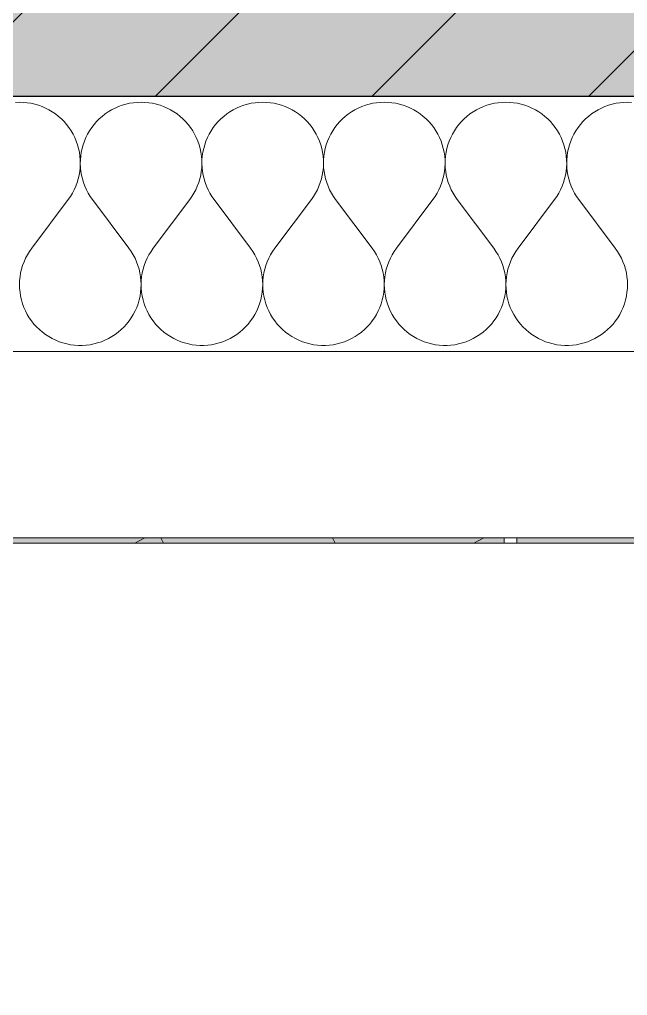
# Model space of a CAD drawing. Header units: metres. Extents: x 101 to 346, y 66 to 213.
# Drawn here: x 152.146 to 152.622, y 84.223 to 84.987 of the extents above; entities that cross this region are included whole.
import ezdxf

# ---------------------------------------------------------------- set-up
doc = ezdxf.new("R2010")
doc.units = ezdxf.units.M
doc.header["$MEASUREMENT"] = 0
doc.linetypes.add('Wipeout_Contour', pattern=[1, 0, -1])
for name, color, linetype in [('10  Fassade', 7, 'Continuous'), ('10  Fassade_Deckschraffur', 7, 'Continuous'), ('10  Fassade_Schnittschraffur', 7, 'Continuous'), ('10  Treppen + Rampen', 7, 'Continuous'), ('10  Wand Massiv', 7, 'Continuous'), ('10  Wand Massiv_Schnittschraffur', 7, 'Continuous')]:
    doc.layers.add(name, color=color, linetype=linetype)
pattern_1 = [(26.86749, (13.479, 22.35165), (-0.05423143, 0.10704649), []), (116.86749, (13.479, 22.35165), (0.10704649, 0.05423143), [])]

# ---------------------------------------------------------------- blocks, each defined once
blk = doc.blocks.new('*X59', base_point=(96.21547, 47.27398))
at = {"layer": '10  Wand Massiv_Schnittschraffur', "color": 98, "linetype": 'Continuous', "lineweight": 13, "ltscale": 1000, "true_color": 0x000100}
for p, q in [((152.14566, 84.92213), (152.14265, 84.92203)), ((152.14868, 84.92203), (152.14566, 84.92213)), ((152.15167, 84.92175), (152.14868, 84.92203)), ((152.15465, 84.92127), (152.15167, 84.92175)), ((152.15759, 84.92061), (152.15465, 84.92127)), ((152.16048, 84.91977), (152.15759, 84.92061)), ((152.16331, 84.91874), (152.16048, 84.91977)), ((152.16607, 84.91754), (152.16331, 84.91874)), ((152.16875, 84.91616), (152.16607, 84.91754)), ((152.2205, 84.91754), (152.21782, 84.91616)), ((152.22326, 84.91874), (152.2205, 84.91754)), ((152.22609, 84.91977), (152.22326, 84.91874)), ((152.22898, 84.92061), (152.22609, 84.91977)), ((152.23192, 84.92127), (152.22898, 84.92061)), ((152.23489, 84.92175), (152.23192, 84.92127)), ((152.23789, 84.92203), (152.23489, 84.92175)), ((152.2409, 84.92213), (152.23789, 84.92203)), ((152.24391, 84.92203), (152.2409, 84.92213)), ((152.24691, 84.92175), (152.24391, 84.92203)), ((152.24989, 84.92127), (152.24691, 84.92175)), ((152.25283, 84.92061), (152.24989, 84.92127)), ((152.25572, 84.91977), (152.25283, 84.92061)), ((152.25855, 84.91874), (152.25572, 84.91977)), ((152.26131, 84.91754), (152.25855, 84.91874)), ((152.26399, 84.91616), (152.26131, 84.91754)), ((152.31574, 84.91754), (152.31306, 84.91616)), ((152.3185, 84.91874), (152.31574, 84.91754)), ((152.32133, 84.91977), (152.3185, 84.91874)), ((152.32422, 84.92061), (152.32133, 84.91977)), ((152.32716, 84.92127), (152.32422, 84.92061)), ((152.33013, 84.92175), (152.32716, 84.92127)), ((152.33313, 84.92203), (152.33013, 84.92175)), ((152.33614, 84.92213), (152.33313, 84.92203)), ((152.33915, 84.92203), (152.33614, 84.92213)), ((152.34215, 84.92175), (152.33915, 84.92203)), ((152.34512, 84.92127), (152.34215, 84.92175)), ((152.34806, 84.92061), (152.34512, 84.92127)), ((152.35095, 84.91977), (152.34806, 84.92061)), ((152.35379, 84.91874), (152.35095, 84.91977)), ((152.35655, 84.91754), (152.35379, 84.91874)), ((152.35923, 84.91616), (152.35655, 84.91754)), ((152.41097, 84.91754), (152.40829, 84.91616)), ((152.41373, 84.91874), (152.41097, 84.91754)), ((152.41657, 84.91977), (152.41373, 84.91874)), ((152.41946, 84.92061), (152.41657, 84.91977)), ((152.4224, 84.92127), (152.41946, 84.92061)), ((152.42537, 84.92175), (152.4224, 84.92127)), ((152.42837, 84.92203), (152.42537, 84.92175)), ((152.43138, 84.92213), (152.42837, 84.92203)), ((152.43439, 84.92203), (152.43138, 84.92213)), ((152.43739, 84.92175), (152.43439, 84.92203)), ((152.44036, 84.92127), (152.43739, 84.92175)), ((152.4433, 84.92061), (152.44036, 84.92127)), ((152.44619, 84.91977), (152.4433, 84.92061)), ((152.44902, 84.91874), (152.44619, 84.91977)), ((152.45179, 84.91754), (152.44902, 84.91874)), ((152.45446, 84.91616), (152.45179, 84.91754)), ((152.50621, 84.91754), (152.50353, 84.91616)), ((152.50897, 84.91874), (152.50621, 84.91754)), ((152.5118, 84.91977), (152.50897, 84.91874)), ((152.51469, 84.92061), (152.5118, 84.91977)), ((152.51763, 84.92127), (152.51469, 84.92061)), ((152.52061, 84.92175), (152.51763, 84.92127)), ((152.52361, 84.92203), (152.52061, 84.92175)), ((152.52662, 84.92213), (152.52361, 84.92203)), ((152.52963, 84.92203), (152.52662, 84.92213)), ((152.53263, 84.92175), (152.52963, 84.92203)), ((152.5356, 84.92127), (152.53263, 84.92175)), ((152.53854, 84.92061), (152.5356, 84.92127)), ((152.54143, 84.91977), (152.53854, 84.92061)), ((152.54426, 84.91874), (152.54143, 84.91977)), ((152.54702, 84.91754), (152.54426, 84.91874)), ((152.5497, 84.91616), (152.54702, 84.91754)), ((152.60145, 84.91754), (152.59877, 84.91616)), ((152.60421, 84.91874), (152.60145, 84.91754)), ((152.60704, 84.91977), (152.60421, 84.91874)), ((152.60993, 84.92061), (152.60704, 84.91977)), ((152.61287, 84.92127), (152.60993, 84.92061)), ((152.61585, 84.92175), (152.61287, 84.92127)), ((152.61884, 84.92203), (152.61585, 84.92175)), ((152.62186, 84.92213), (152.61884, 84.92203)), ((152.62487, 84.92203), (152.62186, 84.92213)), ((152.17134, 84.91462), (152.16875, 84.91616)), ((152.17382, 84.91291), (152.17134, 84.91462)), ((152.17619, 84.91106), (152.17382, 84.91291)), ((152.17844, 84.90905), (152.17619, 84.91106)), ((152.21037, 84.91106), (152.20813, 84.90905)), ((152.21275, 84.91291), (152.21037, 84.91106)), ((152.21523, 84.91462), (152.21275, 84.91291)), ((152.21782, 84.91616), (152.21523, 84.91462)), ((152.26658, 84.91462), (152.26399, 84.91616)), ((152.26906, 84.91291), (152.26658, 84.91462)), ((152.27143, 84.91106), (152.26906, 84.91291)), ((152.27368, 84.90905), (152.27143, 84.91106)), ((152.30561, 84.91106), (152.30336, 84.90905)), ((152.30798, 84.91291), (152.30561, 84.91106)), ((152.31047, 84.91462), (152.30798, 84.91291)), ((152.31306, 84.91616), (152.31047, 84.91462)), ((152.36181, 84.91462), (152.35923, 84.91616)), ((152.3643, 84.91291), (152.36181, 84.91462)), ((152.36667, 84.91106), (152.3643, 84.91291)), ((152.36892, 84.90905), (152.36667, 84.91106)), ((152.40085, 84.91106), (152.3986, 84.90905)), ((152.40322, 84.91291), (152.40085, 84.91106)), ((152.40571, 84.91462), (152.40322, 84.91291)), ((152.40829, 84.91616), (152.40571, 84.91462)), ((152.45705, 84.91462), (152.45446, 84.91616)), ((152.45954, 84.91291), (152.45705, 84.91462)), ((152.46191, 84.91106), (152.45954, 84.91291)), ((152.46416, 84.90905), (152.46191, 84.91106)), ((152.49609, 84.91106), (152.49384, 84.90905)), ((152.49846, 84.91291), (152.49609, 84.91106)), ((152.50094, 84.91462), (152.49846, 84.91291)), ((152.50353, 84.91616), (152.50094, 84.91462)), ((152.55229, 84.91462), (152.5497, 84.91616)), ((152.55477, 84.91291), (152.55229, 84.91462)), ((152.55715, 84.91106), (152.55477, 84.91291)), ((152.5594, 84.90905), (152.55715, 84.91106)), ((152.59133, 84.91106), (152.58908, 84.90905)), ((152.5937, 84.91291), (152.59133, 84.91106)), ((152.59618, 84.91462), (152.5937, 84.91291)), ((152.59877, 84.91616), (152.59618, 84.91462)), ((152.18056, 84.90691), (152.17844, 84.90905)), ((152.18254, 84.90464), (152.18056, 84.90691)), ((152.18437, 84.90225), (152.18254, 84.90464)), ((152.18605, 84.89975), (152.18437, 84.90225)), ((152.2022, 84.90225), (152.20052, 84.89975)), ((152.20403, 84.90464), (152.2022, 84.90225)), ((152.20601, 84.90691), (152.20403, 84.90464)), ((152.20813, 84.90905), (152.20601, 84.90691)), ((152.2758, 84.90691), (152.27368, 84.90905)), ((152.27778, 84.90464), (152.2758, 84.90691)), ((152.27961, 84.90225), (152.27778, 84.90464)), ((152.28129, 84.89975), (152.27961, 84.90225)), ((152.29744, 84.90225), (152.29576, 84.89975)), ((152.29927, 84.90464), (152.29744, 84.90225)), ((152.30125, 84.90691), (152.29927, 84.90464)), ((152.30336, 84.90905), (152.30125, 84.90691)), ((152.37104, 84.90691), (152.36892, 84.90905)), ((152.37302, 84.90464), (152.37104, 84.90691)), ((152.37485, 84.90225), (152.37302, 84.90464)), ((152.37652, 84.89975), (152.37485, 84.90225)), ((152.39267, 84.90225), (152.391, 84.89975)), ((152.3945, 84.90464), (152.39267, 84.90225)), ((152.39648, 84.90691), (152.3945, 84.90464)), ((152.3986, 84.90905), (152.39648, 84.90691)), ((152.46628, 84.90691), (152.46416, 84.90905)), ((152.46825, 84.90464), (152.46628, 84.90691)), ((152.47009, 84.90225), (152.46825, 84.90464)), ((152.47176, 84.89975), (152.47009, 84.90225)), ((152.48791, 84.90225), (152.48624, 84.89975)), ((152.48974, 84.90464), (152.48791, 84.90225)), ((152.49172, 84.90691), (152.48974, 84.90464)), ((152.49384, 84.90905), (152.49172, 84.90691)), ((152.56151, 84.90691), (152.5594, 84.90905)), ((152.56349, 84.90464), (152.56151, 84.90691)), ((152.56532, 84.90225), (152.56349, 84.90464)), ((152.567, 84.89975), (152.56532, 84.90225)), ((152.58315, 84.90225), (152.58147, 84.89975)), ((152.58498, 84.90464), (152.58315, 84.90225)), ((152.58696, 84.90691), (152.58498, 84.90464)), ((152.58908, 84.90905), (152.58696, 84.90691)), ((152.18756, 84.89714), (152.18605, 84.89975)), ((152.18891, 84.89445), (152.18756, 84.89714)), ((152.19008, 84.89167), (152.18891, 84.89445)), ((152.19766, 84.89445), (152.19648, 84.89167)), ((152.19901, 84.89714), (152.19766, 84.89445)), ((152.20052, 84.89975), (152.19901, 84.89714)), ((152.2828, 84.89714), (152.28129, 84.89975)), ((152.28415, 84.89445), (152.2828, 84.89714)), ((152.28532, 84.89167), (152.28415, 84.89445)), ((152.2929, 84.89445), (152.29172, 84.89167)), ((152.29424, 84.89714), (152.2929, 84.89445)), ((152.29576, 84.89975), (152.29424, 84.89714)), ((152.37804, 84.89714), (152.37652, 84.89975)), ((152.37939, 84.89445), (152.37804, 84.89714)), ((152.38056, 84.89167), (152.37939, 84.89445)), ((152.38814, 84.89445), (152.38696, 84.89167)), ((152.38948, 84.89714), (152.38814, 84.89445)), ((152.391, 84.89975), (152.38948, 84.89714)), ((152.47328, 84.89714), (152.47176, 84.89975)), ((152.47462, 84.89445), (152.47328, 84.89714)), ((152.4758, 84.89167), (152.47462, 84.89445)), ((152.48337, 84.89445), (152.4822, 84.89167)), ((152.48472, 84.89714), (152.48337, 84.89445)), ((152.48624, 84.89975), (152.48472, 84.89714)), ((152.56851, 84.89714), (152.567, 84.89975)), ((152.56986, 84.89445), (152.56851, 84.89714)), ((152.57104, 84.89167), (152.56986, 84.89445)), ((152.57861, 84.89445), (152.57744, 84.89167)), ((152.57996, 84.89714), (152.57861, 84.89445)), ((152.58147, 84.89975), (152.57996, 84.89714)), ((152.19108, 84.88883), (152.19008, 84.89167)), ((152.19189, 84.88593), (152.19108, 84.88883)), ((152.19549, 84.88883), (152.19467, 84.88593)), ((152.19648, 84.89167), (152.19549, 84.88883)), ((152.28632, 84.88883), (152.28532, 84.89167)), ((152.28713, 84.88593), (152.28632, 84.88883)), ((152.29073, 84.88883), (152.28991, 84.88593)), ((152.29172, 84.89167), (152.29073, 84.88883)), ((152.38156, 84.88883), (152.38056, 84.89167)), ((152.38237, 84.88593), (152.38156, 84.88883)), ((152.38596, 84.88883), (152.38515, 84.88593)), ((152.38696, 84.89167), (152.38596, 84.88883)), ((152.47679, 84.88883), (152.4758, 84.89167)), ((152.47761, 84.88593), (152.47679, 84.88883)), ((152.4812, 84.88883), (152.48039, 84.88593)), ((152.4822, 84.89167), (152.4812, 84.88883)), ((152.57203, 84.88883), (152.57104, 84.89167)), ((152.57285, 84.88593), (152.57203, 84.88883)), ((152.57644, 84.88883), (152.57563, 84.88593)), ((152.57744, 84.89167), (152.57644, 84.88883)), ((152.19252, 84.88299), (152.19189, 84.88593)), ((152.19297, 84.88001), (152.19252, 84.88299)), ((152.19322, 84.87701), (152.19297, 84.88001)), ((152.1936, 84.88001), (152.19335, 84.87701)), ((152.19404, 84.88299), (152.1936, 84.88001)), ((152.19467, 84.88593), (152.19404, 84.88299)), ((152.28776, 84.88299), (152.28713, 84.88593)), ((152.2882, 84.88001), (152.28776, 84.88299)), ((152.28846, 84.87701), (152.2882, 84.88001)), ((152.28884, 84.88001), (152.28859, 84.87701)), ((152.28928, 84.88299), (152.28884, 84.88001)), ((152.28991, 84.88593), (152.28928, 84.88299)), ((152.383, 84.88299), (152.38237, 84.88593)), ((152.38344, 84.88001), (152.383, 84.88299)), ((152.38369, 84.87701), (152.38344, 84.88001)), ((152.38408, 84.88001), (152.38383, 84.87701)), ((152.38452, 84.88299), (152.38408, 84.88001)), ((152.38515, 84.88593), (152.38452, 84.88299)), ((152.47824, 84.88299), (152.47761, 84.88593)), ((152.47868, 84.88001), (152.47824, 84.88299)), ((152.47893, 84.87701), (152.47868, 84.88001)), ((152.47932, 84.88001), (152.47906, 84.87701)), ((152.47976, 84.88299), (152.47932, 84.88001)), ((152.48039, 84.88593), (152.47976, 84.88299)), ((152.57348, 84.88299), (152.57285, 84.88593)), ((152.57392, 84.88001), (152.57348, 84.88299)), ((152.57417, 84.87701), (152.57392, 84.88001)), ((152.57455, 84.88001), (152.5743, 84.87701)), ((152.575, 84.88299), (152.57455, 84.88001)), ((152.57563, 84.88593), (152.575, 84.88299)), ((152.19284, 84.86799), (152.19315, 84.87098)), ((152.19315, 84.87098), (152.19328, 84.87399)), ((152.19328, 84.87399), (152.19322, 84.87701)), ((152.19335, 84.87701), (152.19329, 84.87399)), ((152.19329, 84.87399), (152.19341, 84.87098)), ((152.19341, 84.87098), (152.19373, 84.86799)), ((152.28807, 84.86799), (152.28839, 84.87098)), ((152.28839, 84.87098), (152.28852, 84.87399)), ((152.28852, 84.87399), (152.28846, 84.87701)), ((152.28859, 84.87701), (152.28852, 84.87399)), ((152.28852, 84.87399), (152.28865, 84.87098)), ((152.28865, 84.87098), (152.28897, 84.86799)), ((152.38331, 84.86799), (152.38363, 84.87098)), ((152.38363, 84.87098), (152.38376, 84.87399)), ((152.38376, 84.87399), (152.38369, 84.87701)), ((152.38383, 84.87701), (152.38376, 84.87399)), ((152.38376, 84.87399), (152.38389, 84.87098)), ((152.38389, 84.87098), (152.38421, 84.86799)), ((152.47855, 84.86799), (152.47887, 84.87098)), ((152.47887, 84.87098), (152.479, 84.87399)), ((152.479, 84.87399), (152.47893, 84.87701)), ((152.47906, 84.87701), (152.479, 84.87399)), ((152.479, 84.87399), (152.47913, 84.87098)), ((152.47913, 84.87098), (152.47945, 84.86799)), ((152.57379, 84.86799), (152.57411, 84.87098)), ((152.57411, 84.87098), (152.57423, 84.87399)), ((152.57423, 84.87399), (152.57417, 84.87701)), ((152.5743, 84.87701), (152.57424, 84.87399)), ((152.57424, 84.87399), (152.57437, 84.87098)), ((152.57437, 84.87098), (152.57468, 84.86799)), ((152.19164, 84.86209), (152.19233, 84.86502)), ((152.19233, 84.86502), (152.19284, 84.86799)), ((152.19373, 84.86799), (152.19424, 84.86502)), ((152.19424, 84.86502), (152.19493, 84.86209)), ((152.28687, 84.86209), (152.28757, 84.86502)), ((152.28757, 84.86502), (152.28807, 84.86799)), ((152.28897, 84.86799), (152.28948, 84.86502)), ((152.28948, 84.86502), (152.29017, 84.86209)), ((152.38211, 84.86209), (152.3828, 84.86502)), ((152.3828, 84.86502), (152.38331, 84.86799)), ((152.38421, 84.86799), (152.38472, 84.86502)), ((152.38472, 84.86502), (152.38541, 84.86209)), ((152.47735, 84.86209), (152.47804, 84.86502)), ((152.47804, 84.86502), (152.47855, 84.86799)), ((152.47945, 84.86799), (152.47995, 84.86502)), ((152.47995, 84.86502), (152.48065, 84.86209)), ((152.57259, 84.86209), (152.57328, 84.86502)), ((152.57328, 84.86502), (152.57379, 84.86799)), ((152.57468, 84.86799), (152.57519, 84.86502)), ((152.57519, 84.86502), (152.57589, 84.86209)), ((152.18847, 84.85364), (152.1897, 84.85639)), ((152.1897, 84.85639), (152.19076, 84.85921)), ((152.19076, 84.85921), (152.19164, 84.86209)), ((152.19493, 84.86209), (152.19581, 84.85921)), ((152.19581, 84.85921), (152.19687, 84.85639)), ((152.19687, 84.85639), (152.1981, 84.85364)), ((152.2837, 84.85364), (152.28494, 84.85639)), ((152.28494, 84.85639), (152.286, 84.85921)), ((152.286, 84.85921), (152.28687, 84.86209)), ((152.29017, 84.86209), (152.29105, 84.85921)), ((152.29105, 84.85921), (152.29211, 84.85639)), ((152.29211, 84.85639), (152.29334, 84.85364)), ((152.37894, 84.85364), (152.38018, 84.85639)), ((152.38018, 84.85639), (152.38123, 84.85921)), ((152.38123, 84.85921), (152.38211, 84.86209)), ((152.38541, 84.86209), (152.38629, 84.85921)), ((152.38629, 84.85921), (152.38734, 84.85639)), ((152.38734, 84.85639), (152.38858, 84.85364)), ((152.47418, 84.85364), (152.47541, 84.85639)), ((152.47541, 84.85639), (152.47647, 84.85921)), ((152.47647, 84.85921), (152.47735, 84.86209)), ((152.48065, 84.86209), (152.48152, 84.85921)), ((152.48152, 84.85921), (152.48258, 84.85639)), ((152.48258, 84.85639), (152.48382, 84.85364)), ((152.56942, 84.85364), (152.57065, 84.85639)), ((152.57065, 84.85639), (152.57171, 84.85921)), ((152.57171, 84.85921), (152.57259, 84.86209)), ((152.57589, 84.86209), (152.57676, 84.85921)), ((152.57676, 84.85921), (152.57782, 84.85639)), ((152.57782, 84.85639), (152.57905, 84.85364)), ((152.18376, 84.84594), (152.18549, 84.8484)), ((152.18549, 84.8484), (152.18706, 84.85097)), ((152.18706, 84.85097), (152.18847, 84.85364)), ((152.1981, 84.85364), (152.19951, 84.85097)), ((152.19951, 84.85097), (152.20108, 84.8484)), ((152.20108, 84.8484), (152.20281, 84.84594)), ((152.279, 84.84594), (152.28073, 84.8484)), ((152.28073, 84.8484), (152.2823, 84.85097)), ((152.2823, 84.85097), (152.2837, 84.85364)), ((152.29334, 84.85364), (152.29474, 84.85097)), ((152.29474, 84.85097), (152.29632, 84.8484)), ((152.29632, 84.8484), (152.29805, 84.84594)), ((152.37424, 84.84594), (152.37597, 84.8484)), ((152.37597, 84.8484), (152.37754, 84.85097)), ((152.37754, 84.85097), (152.37894, 84.85364)), ((152.38858, 84.85364), (152.38998, 84.85097)), ((152.38998, 84.85097), (152.39155, 84.8484)), ((152.39155, 84.8484), (152.39328, 84.84594)), ((152.46947, 84.84594), (152.4712, 84.8484)), ((152.4712, 84.8484), (152.47278, 84.85097)), ((152.47278, 84.85097), (152.47418, 84.85364)), ((152.48382, 84.85364), (152.48522, 84.85097)), ((152.48522, 84.85097), (152.48679, 84.8484)), ((152.48679, 84.8484), (152.48852, 84.84594)), ((152.56471, 84.84594), (152.56644, 84.8484)), ((152.56644, 84.8484), (152.56801, 84.85097)), ((152.56801, 84.85097), (152.56942, 84.85364)), ((152.57905, 84.85364), (152.58046, 84.85097)), ((152.58046, 84.85097), (152.58203, 84.8484)), ((152.58203, 84.8484), (152.58376, 84.84594)), ((152.15519, 84.80784), (152.18376, 84.84594)), ((152.23138, 84.80784), (152.20281, 84.84594)), ((152.25043, 84.80784), (152.279, 84.84594)), ((152.32662, 84.80784), (152.29805, 84.84594)), ((152.34566, 84.80784), (152.37424, 84.84594)), ((152.42186, 84.80784), (152.39328, 84.84594)), ((152.4409, 84.80784), (152.46947, 84.84594)), ((152.51709, 84.80784), (152.48852, 84.84594)), ((152.53614, 84.80784), (152.56471, 84.84594)), ((152.61233, 84.80784), (152.58376, 84.84594)), ((152.15184, 84.80273), (152.15043, 84.80003)), ((152.15343, 84.80534), (152.15184, 84.80273)), ((152.15519, 84.80784), (152.15343, 84.80534)), ((152.23313, 84.80534), (152.23138, 84.80784)), ((152.23472, 84.80273), (152.23313, 84.80534)), ((152.23614, 84.80003), (152.23472, 84.80273)), ((152.24708, 84.80273), (152.24566, 84.80003)), ((152.24867, 84.80534), (152.24708, 84.80273)), ((152.25043, 84.80784), (152.24867, 84.80534)), ((152.32837, 84.80534), (152.32662, 84.80784)), ((152.32996, 84.80273), (152.32837, 84.80534)), ((152.33138, 84.80003), (152.32996, 84.80273)), ((152.34232, 84.80273), (152.3409, 84.80003)), ((152.34391, 84.80534), (152.34232, 84.80273)), ((152.34566, 84.80784), (152.34391, 84.80534)), ((152.42361, 84.80534), (152.42186, 84.80784)), ((152.4252, 84.80273), (152.42361, 84.80534)), ((152.42662, 84.80003), (152.4252, 84.80273)), ((152.43756, 84.80273), (152.43614, 84.80003)), ((152.43915, 84.80534), (152.43756, 84.80273)), ((152.4409, 84.80784), (152.43915, 84.80534)), ((152.51885, 84.80534), (152.51709, 84.80784)), ((152.52044, 84.80273), (152.51885, 84.80534)), ((152.52186, 84.80003), (152.52044, 84.80273)), ((152.5328, 84.80273), (152.53138, 84.80003)), ((152.53439, 84.80534), (152.5328, 84.80273)), ((152.53614, 84.80784), (152.53439, 84.80534)), ((152.61409, 84.80534), (152.61233, 84.80784)), ((152.61568, 84.80273), (152.61409, 84.80534)), ((152.6171, 84.80003), (152.61568, 84.80273)), ((152.14918, 84.79723), (152.14812, 84.79437)), ((152.15043, 84.80003), (152.14918, 84.79723)), ((152.23739, 84.79723), (152.23614, 84.80003)), ((152.23845, 84.79437), (152.23739, 84.79723)), ((152.24442, 84.79723), (152.24336, 84.79437)), ((152.24566, 84.80003), (152.24442, 84.79723)), ((152.33262, 84.79723), (152.33138, 84.80003)), ((152.33368, 84.79437), (152.33262, 84.79723)), ((152.33966, 84.79723), (152.3386, 84.79437)), ((152.3409, 84.80003), (152.33966, 84.79723)), ((152.42786, 84.79723), (152.42662, 84.80003)), ((152.42892, 84.79437), (152.42786, 84.79723)), ((152.4349, 84.79723), (152.43384, 84.79437)), ((152.43614, 84.80003), (152.4349, 84.79723)), ((152.5231, 84.79723), (152.52186, 84.80003)), ((152.52416, 84.79437), (152.5231, 84.79723)), ((152.53013, 84.79723), (152.52907, 84.79437)), ((152.53138, 84.80003), (152.53013, 84.79723)), ((152.61834, 84.79723), (152.6171, 84.80003)), ((152.6194, 84.79437), (152.61834, 84.79723)), ((152.14656, 84.78846), (152.14607, 84.78545)), ((152.14725, 84.79144), (152.14656, 84.78846)), ((152.14812, 84.79437), (152.14725, 84.79144)), ((152.23932, 84.79144), (152.23845, 84.79437)), ((152.24001, 84.78846), (152.23932, 84.79144)), ((152.2405, 84.78545), (152.24001, 84.78846)), ((152.2418, 84.78846), (152.24131, 84.78545)), ((152.24248, 84.79144), (152.2418, 84.78846)), ((152.24336, 84.79437), (152.24248, 84.79144)), ((152.33456, 84.79144), (152.33368, 84.79437)), ((152.33525, 84.78846), (152.33456, 84.79144)), ((152.33574, 84.78545), (152.33525, 84.78846)), ((152.33704, 84.78846), (152.33654, 84.78545)), ((152.33772, 84.79144), (152.33704, 84.78846)), ((152.3386, 84.79437), (152.33772, 84.79144)), ((152.4298, 84.79144), (152.42892, 84.79437)), ((152.43048, 84.78846), (152.4298, 84.79144)), ((152.43098, 84.78545), (152.43048, 84.78846)), ((152.43227, 84.78846), (152.43178, 84.78545)), ((152.43296, 84.79144), (152.43227, 84.78846)), ((152.43384, 84.79437), (152.43296, 84.79144)), ((152.52504, 84.79144), (152.52416, 84.79437)), ((152.52572, 84.78846), (152.52504, 84.79144)), ((152.52622, 84.78545), (152.52572, 84.78846)), ((152.52751, 84.78846), (152.52702, 84.78545)), ((152.5282, 84.79144), (152.52751, 84.78846)), ((152.52907, 84.79437), (152.5282, 84.79144)), ((152.62027, 84.79144), (152.6194, 84.79437)), ((152.62096, 84.78846), (152.62027, 84.79144)), ((152.62145, 84.78545), (152.62096, 84.78846)), ((152.14577, 84.78241), (152.14566, 84.77935)), ((152.14566, 84.77935), (152.14576, 84.7763)), ((152.14607, 84.78545), (152.14577, 84.78241)), ((152.2408, 84.78241), (152.2405, 84.78545)), ((152.2409, 84.77935), (152.2408, 84.78241)), ((152.24081, 84.7763), (152.2409, 84.77935)), ((152.24101, 84.78241), (152.2409, 84.77935)), ((152.2409, 84.77935), (152.241, 84.7763)), ((152.24131, 84.78545), (152.24101, 84.78241)), ((152.33604, 84.78241), (152.33574, 84.78545)), ((152.33614, 84.77935), (152.33604, 84.78241)), ((152.33605, 84.7763), (152.33614, 84.77935)), ((152.33624, 84.78241), (152.33614, 84.77935)), ((152.33614, 84.77935), (152.33623, 84.7763)), ((152.33654, 84.78545), (152.33624, 84.78241)), ((152.43128, 84.78241), (152.43098, 84.78545)), ((152.43138, 84.77935), (152.43128, 84.78241)), ((152.43129, 84.7763), (152.43138, 84.77935)), ((152.43148, 84.78241), (152.43138, 84.77935)), ((152.43138, 84.77935), (152.43147, 84.7763)), ((152.43178, 84.78545), (152.43148, 84.78241)), ((152.52651, 84.78241), (152.52622, 84.78545)), ((152.52662, 84.77935), (152.52651, 84.78241)), ((152.52652, 84.7763), (152.52662, 84.77935)), ((152.52672, 84.78241), (152.52662, 84.77935)), ((152.52662, 84.77935), (152.52671, 84.7763)), ((152.52702, 84.78545), (152.52672, 84.78241)), ((152.62175, 84.78241), (152.62145, 84.78545)), ((152.62186, 84.77935), (152.62175, 84.78241)), ((152.62176, 84.7763), (152.62186, 84.77935)), ((152.14576, 84.7763), (152.14605, 84.77326)), ((152.14605, 84.77326), (152.14653, 84.77024)), ((152.24004, 84.77024), (152.24052, 84.77326)), ((152.24052, 84.77326), (152.24081, 84.7763)), ((152.241, 84.7763), (152.24128, 84.77326)), ((152.24128, 84.77326), (152.24177, 84.77024)), ((152.33528, 84.77024), (152.33576, 84.77326)), ((152.33576, 84.77326), (152.33605, 84.7763)), ((152.33623, 84.7763), (152.33652, 84.77326)), ((152.33652, 84.77326), (152.33701, 84.77024)), ((152.43051, 84.77024), (152.431, 84.77326)), ((152.431, 84.77326), (152.43129, 84.7763)), ((152.43147, 84.7763), (152.43176, 84.77326)), ((152.43176, 84.77326), (152.43224, 84.77024)), ((152.52575, 84.77024), (152.52624, 84.77326)), ((152.52624, 84.77326), (152.52652, 84.7763)), ((152.52671, 84.7763), (152.527, 84.77326)), ((152.527, 84.77326), (152.52748, 84.77024)), ((152.62099, 84.77024), (152.62147, 84.77326)), ((152.62147, 84.77326), (152.62176, 84.7763)), ((152.14653, 84.77024), (152.14721, 84.76726)), ((152.14721, 84.76726), (152.14807, 84.76433)), ((152.14807, 84.76433), (152.14912, 84.76146)), ((152.23745, 84.76146), (152.2385, 84.76433)), ((152.2385, 84.76433), (152.23936, 84.76726)), ((152.23936, 84.76726), (152.24004, 84.77024)), ((152.24177, 84.77024), (152.24244, 84.76726)), ((152.24244, 84.76726), (152.24331, 84.76433)), ((152.24331, 84.76433), (152.24436, 84.76146)), ((152.33268, 84.76146), (152.33374, 84.76433)), ((152.33374, 84.76433), (152.3346, 84.76726)), ((152.3346, 84.76726), (152.33528, 84.77024)), ((152.33701, 84.77024), (152.33768, 84.76726)), ((152.33768, 84.76726), (152.33855, 84.76433)), ((152.33855, 84.76433), (152.3396, 84.76146)), ((152.42792, 84.76146), (152.42897, 84.76433)), ((152.42897, 84.76433), (152.42984, 84.76726)), ((152.42984, 84.76726), (152.43051, 84.77024)), ((152.43224, 84.77024), (152.43292, 84.76726)), ((152.43292, 84.76726), (152.43379, 84.76433)), ((152.43379, 84.76433), (152.43484, 84.76146)), ((152.52316, 84.76146), (152.52421, 84.76433)), ((152.52421, 84.76433), (152.52508, 84.76726)), ((152.52508, 84.76726), (152.52575, 84.77024)), ((152.52748, 84.77024), (152.52816, 84.76726)), ((152.52816, 84.76726), (152.52902, 84.76433)), ((152.52902, 84.76433), (152.53007, 84.76146)), ((152.6184, 84.76146), (152.61945, 84.76433)), ((152.61945, 84.76433), (152.62031, 84.76726)), ((152.62031, 84.76726), (152.62099, 84.77024)), ((152.14912, 84.76146), (152.15036, 84.75866)), ((152.15036, 84.75866), (152.15177, 84.75595)), ((152.2348, 84.75595), (152.23621, 84.75866)), ((152.23621, 84.75866), (152.23745, 84.76146)), ((152.24436, 84.76146), (152.24559, 84.75866)), ((152.24559, 84.75866), (152.247, 84.75595)), ((152.33004, 84.75595), (152.33145, 84.75866)), ((152.33145, 84.75866), (152.33268, 84.76146)), ((152.3396, 84.76146), (152.34083, 84.75866)), ((152.34083, 84.75866), (152.34224, 84.75595)), ((152.42528, 84.75595), (152.42669, 84.75866)), ((152.42669, 84.75866), (152.42792, 84.76146)), ((152.43484, 84.76146), (152.43607, 84.75866)), ((152.43607, 84.75866), (152.43748, 84.75595)), ((152.52052, 84.75595), (152.52193, 84.75866)), ((152.52193, 84.75866), (152.52316, 84.76146)), ((152.53007, 84.76146), (152.53131, 84.75866)), ((152.53131, 84.75866), (152.53272, 84.75595)), ((152.61575, 84.75595), (152.61716, 84.75866)), ((152.61716, 84.75866), (152.6184, 84.76146)), ((152.15177, 84.75595), (152.15335, 84.75334)), ((152.15335, 84.75334), (152.15509, 84.75083)), ((152.15509, 84.75083), (152.157, 84.74844)), ((152.22957, 84.74844), (152.23147, 84.75083)), ((152.23147, 84.75083), (152.23322, 84.75334)), ((152.23322, 84.75334), (152.2348, 84.75595)), ((152.247, 84.75595), (152.24859, 84.75334)), ((152.24859, 84.75334), (152.25033, 84.75083)), ((152.25033, 84.75083), (152.25223, 84.74844)), ((152.32481, 84.74844), (152.32671, 84.75083)), ((152.32671, 84.75083), (152.32846, 84.75334)), ((152.32846, 84.75334), (152.33004, 84.75595)), ((152.34224, 84.75595), (152.34382, 84.75334)), ((152.34382, 84.75334), (152.34557, 84.75083)), ((152.34557, 84.75083), (152.34747, 84.74844)), ((152.42005, 84.74844), (152.42195, 84.75083)), ((152.42195, 84.75083), (152.4237, 84.75334)), ((152.4237, 84.75334), (152.42528, 84.75595)), ((152.43748, 84.75595), (152.43906, 84.75334)), ((152.43906, 84.75334), (152.44081, 84.75083)), ((152.44081, 84.75083), (152.44271, 84.74844)), ((152.51529, 84.74844), (152.51719, 84.75083)), ((152.51719, 84.75083), (152.51893, 84.75334)), ((152.51893, 84.75334), (152.52052, 84.75595)), ((152.53272, 84.75595), (152.5343, 84.75334)), ((152.5343, 84.75334), (152.53605, 84.75083)), ((152.53605, 84.75083), (152.53795, 84.74844)), ((152.61052, 84.74844), (152.61243, 84.75083)), ((152.61243, 84.75083), (152.61417, 84.75334)), ((152.61417, 84.75334), (152.61575, 84.75595)), ((152.157, 84.74844), (152.15905, 84.74617)), ((152.15905, 84.74617), (152.16124, 84.74405)), ((152.16124, 84.74405), (152.16357, 84.74206)), ((152.16357, 84.74206), (152.16601, 84.74023)), ((152.22055, 84.74023), (152.223, 84.74206)), ((152.223, 84.74206), (152.22533, 84.74405)), ((152.22533, 84.74405), (152.22752, 84.74617)), ((152.22752, 84.74617), (152.22957, 84.74844)), ((152.25223, 84.74844), (152.25429, 84.74617)), ((152.25429, 84.74617), (152.25648, 84.74405)), ((152.25648, 84.74405), (152.25881, 84.74206)), ((152.25881, 84.74206), (152.26125, 84.74023)), ((152.31579, 84.74023), (152.31824, 84.74206)), ((152.31824, 84.74206), (152.32056, 84.74405)), ((152.32056, 84.74405), (152.32276, 84.74617)), ((152.32276, 84.74617), (152.32481, 84.74844)), ((152.34747, 84.74844), (152.34952, 84.74617)), ((152.34952, 84.74617), (152.35172, 84.74405)), ((152.35172, 84.74405), (152.35404, 84.74206)), ((152.35404, 84.74206), (152.35649, 84.74023)), ((152.41103, 84.74023), (152.41348, 84.74206)), ((152.41348, 84.74206), (152.4158, 84.74405)), ((152.4158, 84.74405), (152.418, 84.74617)), ((152.418, 84.74617), (152.42005, 84.74844)), ((152.44271, 84.74844), (152.44476, 84.74617)), ((152.44476, 84.74617), (152.44696, 84.74405)), ((152.44696, 84.74405), (152.44928, 84.74206)), ((152.44928, 84.74206), (152.45173, 84.74023)), ((152.50627, 84.74023), (152.50871, 84.74206)), ((152.50871, 84.74206), (152.51104, 84.74405)), ((152.51104, 84.74405), (152.51323, 84.74617)), ((152.51323, 84.74617), (152.51529, 84.74844)), ((152.53795, 84.74844), (152.54, 84.74617)), ((152.54, 84.74617), (152.54219, 84.74405)), ((152.54219, 84.74405), (152.54452, 84.74206)), ((152.54452, 84.74206), (152.54697, 84.74023)), ((152.60151, 84.74023), (152.60395, 84.74206)), ((152.60395, 84.74206), (152.60628, 84.74405)), ((152.60628, 84.74405), (152.60847, 84.74617)), ((152.60847, 84.74617), (152.61052, 84.74844)), ((152.16601, 84.74023), (152.16857, 84.73857)), ((152.16857, 84.73857), (152.17124, 84.73706)), ((152.17124, 84.73706), (152.17399, 84.73574)), ((152.17399, 84.73574), (152.17682, 84.73459)), ((152.17682, 84.73459), (152.17972, 84.73363)), ((152.17972, 84.73363), (152.18268, 84.73285)), ((152.20389, 84.73285), (152.20685, 84.73363)), ((152.20685, 84.73363), (152.20975, 84.73459)), ((152.20975, 84.73459), (152.21258, 84.73574)), ((152.21258, 84.73574), (152.21533, 84.73706)), ((152.21533, 84.73706), (152.21799, 84.73857)), ((152.21799, 84.73857), (152.22055, 84.74023)), ((152.26125, 84.74023), (152.26381, 84.73857)), ((152.26381, 84.73857), (152.26647, 84.73706)), ((152.26647, 84.73706), (152.26923, 84.73574)), ((152.26923, 84.73574), (152.27206, 84.73459)), ((152.27206, 84.73459), (152.27496, 84.73363)), ((152.27496, 84.73363), (152.27791, 84.73285)), ((152.29913, 84.73285), (152.30209, 84.73363)), ((152.30209, 84.73363), (152.30498, 84.73459)), ((152.30498, 84.73459), (152.30782, 84.73574)), ((152.30782, 84.73574), (152.31057, 84.73706)), ((152.31057, 84.73706), (152.31323, 84.73857)), ((152.31323, 84.73857), (152.31579, 84.74023)), ((152.35649, 84.74023), (152.35905, 84.73857)), ((152.35905, 84.73857), (152.36171, 84.73706)), ((152.36171, 84.73706), (152.36447, 84.73574)), ((152.36447, 84.73574), (152.3673, 84.73459)), ((152.3673, 84.73459), (152.3702, 84.73363)), ((152.3702, 84.73363), (152.37315, 84.73285)), ((152.39437, 84.73285), (152.39732, 84.73363)), ((152.39732, 84.73363), (152.40022, 84.73459)), ((152.40022, 84.73459), (152.40305, 84.73574)), ((152.40305, 84.73574), (152.40581, 84.73706)), ((152.40581, 84.73706), (152.40847, 84.73857)), ((152.40847, 84.73857), (152.41103, 84.74023)), ((152.45173, 84.74023), (152.45429, 84.73857)), ((152.45429, 84.73857), (152.45695, 84.73706)), ((152.45695, 84.73706), (152.4597, 84.73574)), ((152.4597, 84.73574), (152.46254, 84.73459)), ((152.46254, 84.73459), (152.46544, 84.73363)), ((152.46544, 84.73363), (152.46839, 84.73285)), ((152.48961, 84.73285), (152.49256, 84.73363)), ((152.49256, 84.73363), (152.49546, 84.73459)), ((152.49546, 84.73459), (152.49829, 84.73574)), ((152.49829, 84.73574), (152.50105, 84.73706)), ((152.50105, 84.73706), (152.50371, 84.73857)), ((152.50371, 84.73857), (152.50627, 84.74023)), ((152.54697, 84.74023), (152.54953, 84.73857)), ((152.54953, 84.73857), (152.55219, 84.73706)), ((152.55219, 84.73706), (152.55494, 84.73574)), ((152.55494, 84.73574), (152.55777, 84.73459)), ((152.55777, 84.73459), (152.56067, 84.73363)), ((152.56067, 84.73363), (152.56363, 84.73285)), ((152.58484, 84.73285), (152.5878, 84.73363)), ((152.5878, 84.73363), (152.5907, 84.73459)), ((152.5907, 84.73459), (152.59353, 84.73574)), ((152.59353, 84.73574), (152.59628, 84.73706)), ((152.59628, 84.73706), (152.59895, 84.73857)), ((152.59895, 84.73857), (152.60151, 84.74023)), ((152.18268, 84.73285), (152.18568, 84.73227)), ((152.18568, 84.73227), (152.18871, 84.73187)), ((152.18871, 84.73187), (152.19176, 84.73168)), ((152.19176, 84.73168), (152.19481, 84.73168)), ((152.19481, 84.73168), (152.19786, 84.73187)), ((152.19786, 84.73187), (152.20089, 84.73227)), ((152.20089, 84.73227), (152.20389, 84.73285)), ((152.27791, 84.73285), (152.28091, 84.73227)), ((152.28091, 84.73227), (152.28394, 84.73187)), ((152.28394, 84.73187), (152.28699, 84.73168)), ((152.28699, 84.73168), (152.29005, 84.73168)), ((152.29005, 84.73168), (152.2931, 84.73187)), ((152.2931, 84.73187), (152.29613, 84.73227)), ((152.29613, 84.73227), (152.29913, 84.73285)), ((152.37315, 84.73285), (152.37615, 84.73227)), ((152.37615, 84.73227), (152.37918, 84.73187)), ((152.37918, 84.73187), (152.38223, 84.73168)), ((152.38223, 84.73168), (152.38529, 84.73168)), ((152.38529, 84.73168), (152.38834, 84.73187)), ((152.38834, 84.73187), (152.39137, 84.73227)), ((152.39137, 84.73227), (152.39437, 84.73285)), ((152.46839, 84.73285), (152.47139, 84.73227)), ((152.47139, 84.73227), (152.47442, 84.73187)), ((152.47442, 84.73187), (152.47747, 84.73168)), ((152.47747, 84.73168), (152.48053, 84.73168)), ((152.48053, 84.73168), (152.48358, 84.73187)), ((152.48358, 84.73187), (152.48661, 84.73227)), ((152.48661, 84.73227), (152.48961, 84.73285)), ((152.56363, 84.73285), (152.56663, 84.73227)), ((152.56663, 84.73227), (152.56966, 84.73187)), ((152.56966, 84.73187), (152.57271, 84.73168)), ((152.57271, 84.73168), (152.57576, 84.73168)), ((152.57576, 84.73168), (152.57881, 84.73187)), ((152.57881, 84.73187), (152.58184, 84.73227)), ((152.58184, 84.73227), (152.58484, 84.73285))]:
    blk.add_line(p, q, dxfattribs=at)

msp = doc.modelspace()

# ---------------------------------------------------------------- hatches: boundary and pattern name
at = {"layer": '10  Wand Massiv_Schnittschraffur', "linetype": 'Continuous', "lineweight": 0, "true_color": 0xffffff}
msp.add_hatch(color=7, dxfattribs=at).paths.add_polyline_path([(148.19037, 84.92689), (153.50111, 84.92689), (153.50111, 85.12689), (148.19037, 85.12689)])
at = {"layer": '10  Wand Massiv_Schnittschraffur', "linetype": 'Continuous', "lineweight": 13, "true_color": 0x000100}
h = msp.add_hatch(dxfattribs=at)
h.set_pattern_fill('Beton__Stahlbeton_0008', color=98, style=0, pattern_type=2)
h.set_pattern_definition([(45, (13.479, 22.35165), (-0.16970563, 0.16970563), []), (45, (13.39415, 22.4365), (-0.16970563, 0.16970563), [0.18, -0.06])])
h.paths.add_polyline_path([(148.19037, 84.92689), (153.50111, 84.92689), (153.50111, 85.12689), (148.19037, 85.12689)])

# ---------------------------------------------------------------- linework, layer by layer
at = {"layer": '10  Wand Massiv', "color": 7, "linetype": 'Continuous', "lineweight": 25, "ltscale": 1000}
msp.add_line((148.19037, 84.92689), (153.43561, 84.92689), dxfattribs=at)
at = {"layer": '10  Wand Massiv', "color": 7, "linetype": 'Continuous', "lineweight": 13, "ltscale": 1000, "flags": 128}
msp.add_lwpolyline([(148.19037, 84.72689), (153.41054, 84.72689)], dxfattribs=at)

# ---------------------------------------------------------------- block references
at = {"layer": '10  Treppen + Rampen', "color": 7, "linetype": 'Continuous', "lineweight": 13, "ltscale": 1000}
msp.add_blockref('*X59', (96.21547, 47.27398), dxfattribs=at)

# ---------------------------------------------------------------- wipeouts: each hides what was drawn before it
at = {"color": 254, "linetype": 'Wipeout_Contour', "lineweight": 0, "ltscale": 697.214377}
msp.add_wipeout([(153.15515, 84.58089), (151.66015, 84.58089), (151.66015, 84.57689), (153.15515, 84.57689)], dxfattribs=at).dxf.layer = '10  Fassade_Deckschraffur'
at = {"color": 254, "linetype": 'Wipeout_Contour', "lineweight": 0, "ltscale": 693.709126}
msp.add_wipeout([(152.48831, 79.30724), (152.55487, 79.30724), (153.20757, 84.5144), (153.14204, 84.52261)], dxfattribs=at).dxf.layer = '10  Fassade_Deckschraffur'

# ---------------------------------------------------------------- next in the draw order: hatches: boundary and pattern name
at = {"layer": '10  Fassade_Schnittschraffur', "linetype": 'Continuous', "lineweight": 0, "true_color": 0xffffff}
for points in [[(151.66017, 84.57689), (152.52517, 84.57689), (152.52517, 84.58089), (151.66017, 84.58089)], [(152.53517, 84.57689), (153.32638, 84.57689), (153.32638, 84.58089), (152.53517, 84.58089)]]:
    msp.add_hatch(color=7, dxfattribs=at).paths.add_polyline_path(points)
at = {"layer": '10  Fassade_Schnittschraffur', "linetype": 'Continuous', "lineweight": 13, "true_color": 0x000100}
h = msp.add_hatch(dxfattribs=at)
h.set_pattern_fill('Dämmung__hart_1_0008', color=98, style=0, pattern_type=2)
h.set_pattern_definition(pattern_1)
h.paths.add_polyline_path([(151.66017, 84.57689), (152.52517, 84.57689), (152.52517, 84.58089), (151.66017, 84.58089)])
h = msp.add_hatch(dxfattribs=at)
h.set_pattern_fill('Dämmung__hart_1_0008', color=98, style=0, pattern_type=2)
h.set_pattern_definition(pattern_1)
h.paths.add_polyline_path([(152.53517, 84.57689), (153.32638, 84.57689), (153.32638, 84.58089), (152.53517, 84.58089)])

# ---------------------------------------------------------------- next in the draw order: linework, layer by layer
at = {"layer": '10  Fassade', "color": 7, "linetype": 'Continuous', "lineweight": 18, "ltscale": 1000, "flags": 128}
for points in [[(151.66015, 84.58089), (153.15515, 84.58089)], [(151.66015, 84.57689), (153.15515, 84.57689)]]:
    msp.add_lwpolyline(points, dxfattribs=at)
for points in [[(151.66017, 84.57689), (151.66017, 84.58089), (152.52517, 84.58089), (152.52517, 84.57689)], [(152.53517, 84.57689), (152.53517, 84.58089), (153.32638, 84.58089), (153.32638, 84.57689)]]:
    msp.add_lwpolyline(points, close=True, dxfattribs=at)

# ---------------------------------------------------------------- next in the draw order: wipeouts: each hides what was drawn before it
at = {"color": 254, "linetype": 'Wipeout_Contour', "lineweight": 0, "ltscale": 1393.844934}
msp.add_wipeout([(153.20757, 84.5144), (152.55487, 79.30724), (152.73807, 79.30724), (153.38794, 84.49179), (153.34049, 84.49774), (153.33863, 84.48285), (153.33466, 84.48335), (153.33652, 84.49824)], dxfattribs=at).dxf.layer = '10  Fassade_Deckschraffur'

doc.saveas('drawing.dxf')
